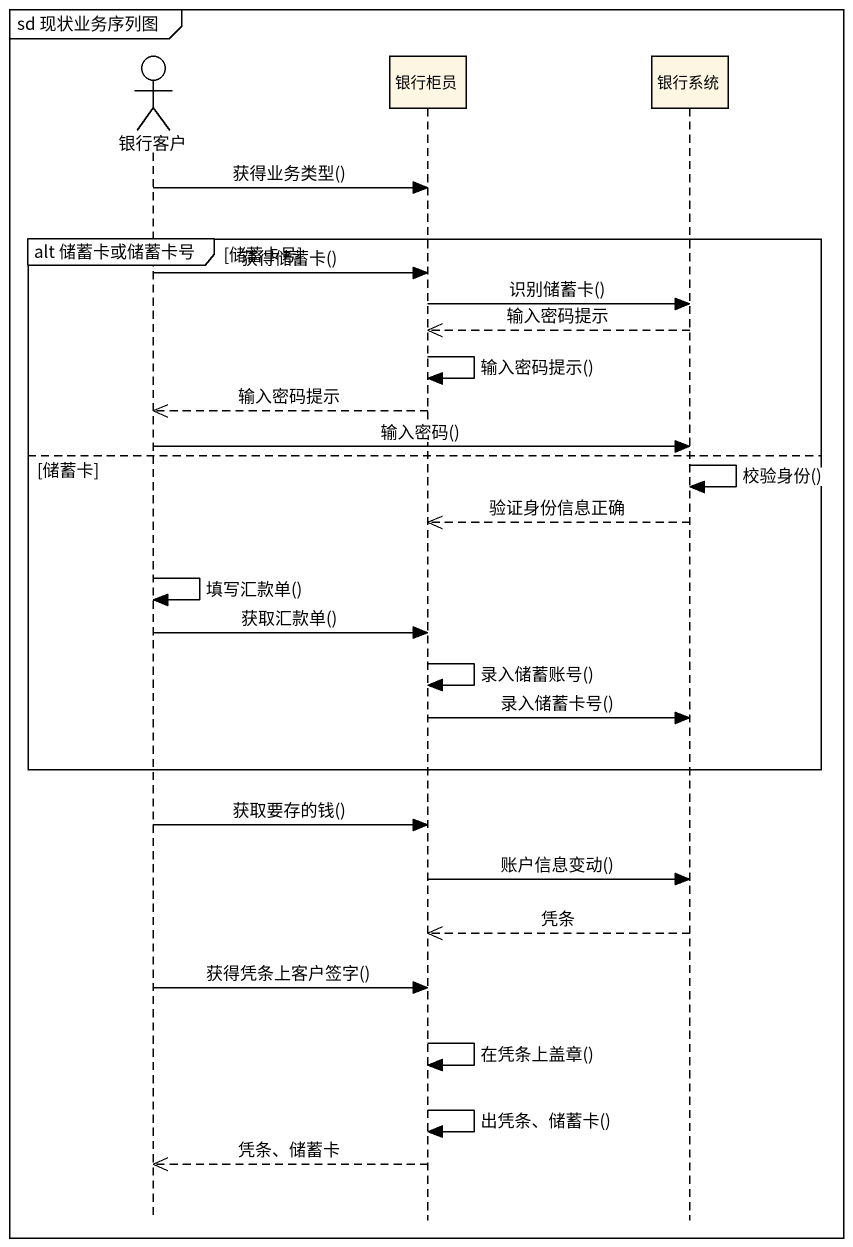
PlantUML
@startuml
mainframe sd 现状业务序列图
hide footbox
actor 银行客户
participant 银行柜员
participant 银行系统

银行客户 -> 银行柜员 : 获得业务类型()
group alt 储蓄卡或储蓄卡号 [储蓄卡号]
  银行客户 -> 银行柜员 : 获得储蓄卡()
  银行柜员 -> 银行系统 : 识别储蓄卡()
  银行系统 -->> 银行柜员 : 输入密码提示
  银行柜员 -> 银行柜员 : 输入密码提示()
  银行柜员 -->> 银行客户 : 输入密码提示
  银行客户 -> 银行系统 : 输入密码()
else 储蓄卡
  银行系统 -> 银行系统 : 校验身份()
  银行系统 -->> 银行柜员 : 验证身份信息正确
  银行客户 -> 银行客户 : 填写汇款单()
  银行客户 -> 银行柜员 : 获取汇款单()
  银行柜员 -> 银行柜员 : 录入储蓄账号()
  银行柜员 -> 银行系统 : 录入储蓄卡号()
end
银行客户 -> 银行柜员 : 获取要存的钱()
银行柜员 -> 银行系统 : 账户信息变动()
银行系统 -->> 银行柜员 : 凭条
银行客户 -> 银行柜员 : 获得凭条上客户签字()
银行柜员 -> 银行柜员 : 在凭条上盖章()
银行柜员 -> 银行柜员 : 出凭条、储蓄卡()
银行柜员 -->> 银行客户 : 凭条、储蓄卡
@enduml
